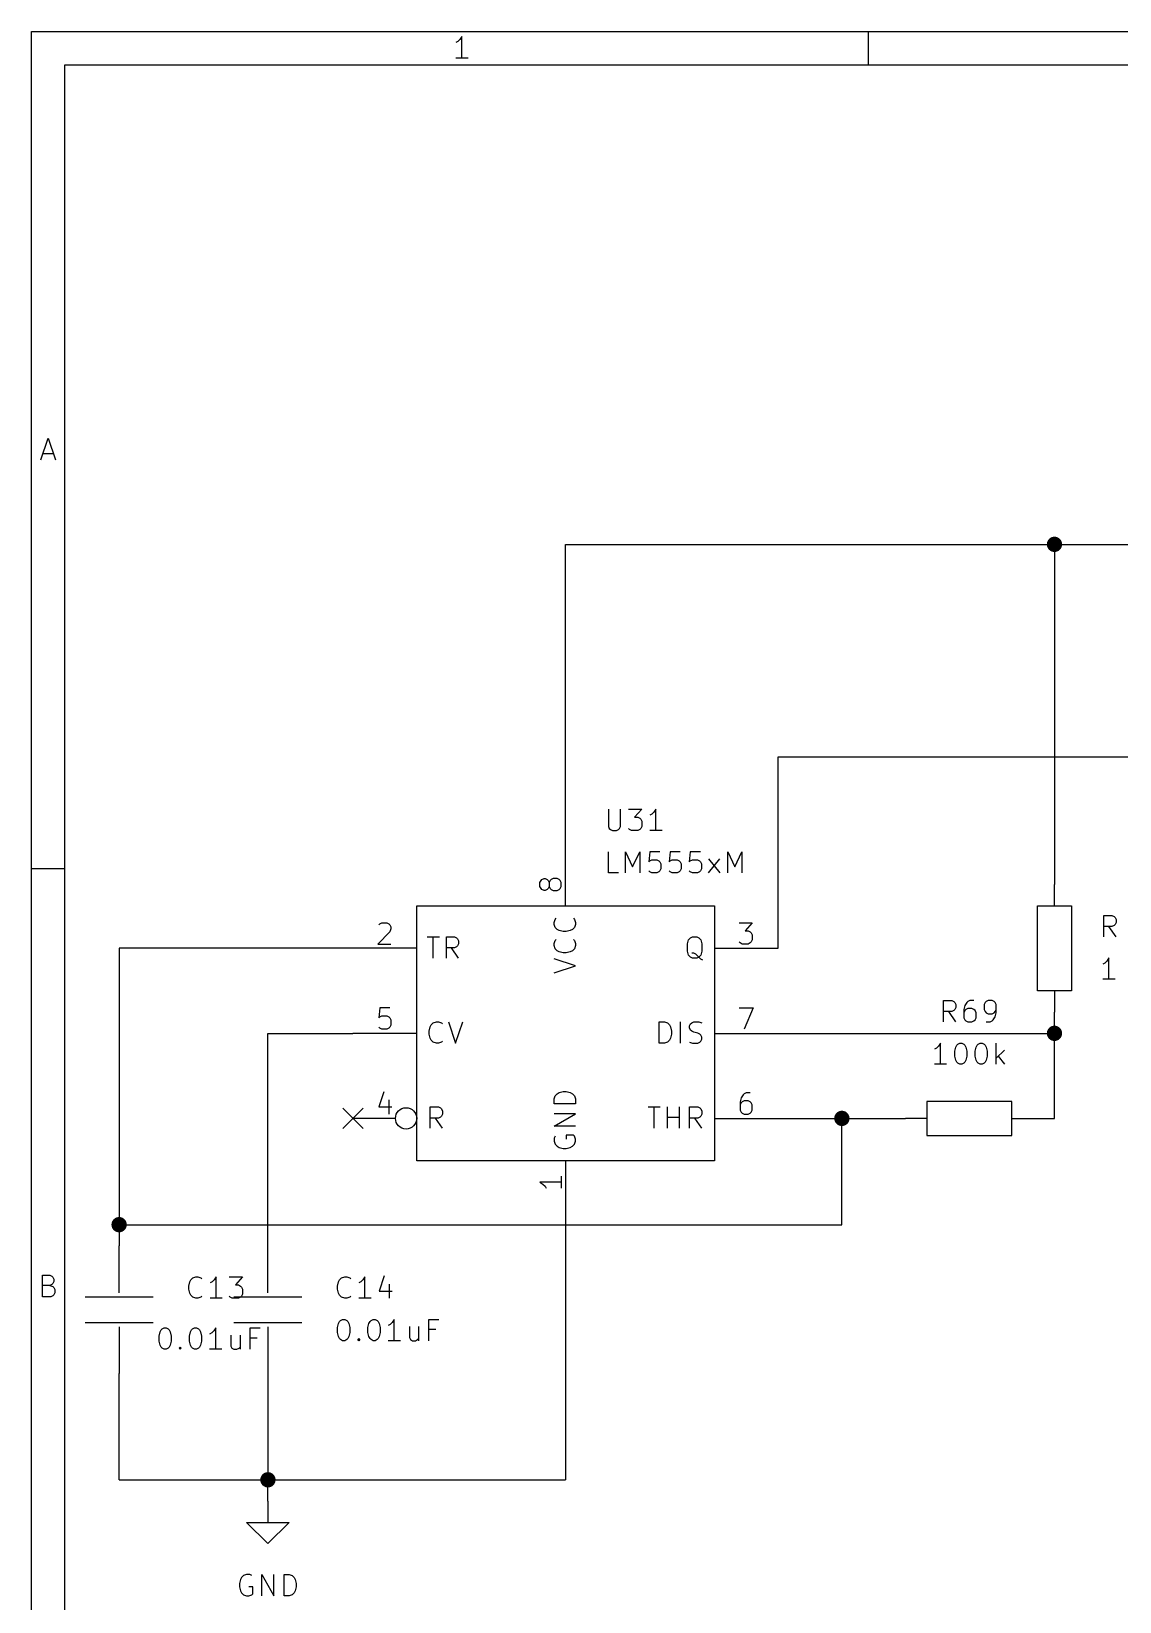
# Model space of a CAD drawing. Extents: x 0.4 to 11.3, y -7.9 to -0.4.
# Drawn here: x 0.394 to 2.953, y -4.086 to -0.394 of the extents above; entities that cross this region are included whole.
import ezdxf

# ---------------------------------------------------------------- set-up
doc = ezdxf.new("R2010")
doc.units = 0
doc.header["$MEASUREMENT"] = 0
for name, color, linetype in [('BLUE2', 5, 'CONTINUOUS'), ('CYAN2', 4, 'CONTINUOUS'), ('GREEN3', 91, 'CONTINUOUS'), ('LYELLOW', 51, 'CONTINUOUS'), ('RED2', 1, 'CONTINUOUS'), ('RED3', 11, 'CONTINUOUS')]:
    doc.layers.add(name, color=color, linetype=linetype)

msp = doc.modelspace()

# ---------------------------------------------------------------- linework, layer by layer
at = {"layer": 'BLUE2', "linetype": 'CONTINUOUS'}
for p, q in [((1.126, -2.926), (1.174, -2.974)), ((1.174, -2.926), (1.126, -2.974))]:
    msp.add_line(p, q, dxfattribs=at)
at = {"layer": 'CYAN2', "linetype": 'CONTINUOUS'}
for p, q in [((1.7507, -2.2228), (1.7507, -2.2633)), ((1.7792, -2.2633), (1.7792, -2.2228)), ((1.7983, -2.2228), (1.8292, -2.2228)), ((1.8292, -2.2228), (1.8126, -2.2419)), ((1.8126, -2.2419), (1.8197, -2.2419)), ((1.8197, -2.2419), (1.8245, -2.2442)), ((1.8245, -2.2442), (1.8269, -2.2466)), ((1.8269, -2.2466), (1.8292, -2.2514)), ((1.8292, -2.2514), (1.8292, -2.2633)), ((1.853, -2.2347), (1.8483, -2.2371)), ((1.8578, -2.2299), (1.853, -2.2347)), ((1.8626, -2.2228), (1.8578, -2.2299)), ((1.8626, -2.2728), (1.8626, -2.2228)), ((1.7507, -2.2633), (1.753, -2.268)), ((1.753, -2.268), (1.7554, -2.2704)), ((1.7554, -2.2704), (1.7602, -2.2728)), ((1.7602, -2.2728), (1.7697, -2.2728)), ((1.7697, -2.2728), (1.7745, -2.2704)), ((1.7745, -2.2704), (1.7769, -2.268)), ((1.7769, -2.268), (1.7792, -2.2633)), ((1.8007, -2.2704), (1.7983, -2.268)), ((1.8054, -2.2728), (1.8007, -2.2704)), ((1.8197, -2.2728), (1.8054, -2.2728)), ((1.8245, -2.2704), (1.8197, -2.2728)), ((1.8269, -2.268), (1.8245, -2.2704)), ((1.8292, -2.2633), (1.8269, -2.268)), ((1.8769, -2.2728), (1.8483, -2.2728)), ((1.7507, -2.3728), (1.7507, -2.3228)), ((1.7911, -2.3728), (1.7911, -2.3228)), ((1.7911, -2.3228), (1.8078, -2.3585)), ((1.8078, -2.3585), (1.8245, -2.3228)), ((1.8245, -2.3228), (1.8245, -2.3728)), ((1.8483, -2.3228), (1.8459, -2.3466)), ((1.8721, -2.3228), (1.8483, -2.3228)), ((1.8959, -2.3228), (1.8935, -2.3466)), ((1.9197, -2.3228), (1.8959, -2.3228)), ((1.9435, -2.3228), (1.9411, -2.3466)), ((1.9673, -2.3228), (1.9435, -2.3228)), ((2.0316, -2.3728), (2.0316, -2.3228)), ((2.0316, -2.3228), (2.0483, -2.3585)), ((2.0483, -2.3585), (2.0649, -2.3228)), ((2.0649, -2.3228), (2.0649, -2.3728)), ((1.8459, -2.3466), (1.8483, -2.3442)), ((1.8483, -2.3442), (1.853, -2.3419)), ((1.853, -2.3419), (1.8649, -2.3419)), ((1.8649, -2.3419), (1.8697, -2.3442)), ((1.8697, -2.3442), (1.8721, -2.3466)), ((1.8721, -2.3466), (1.8745, -2.3514)), ((1.8745, -2.3633), (1.8721, -2.368)), ((1.8745, -2.3514), (1.8745, -2.3633)), ((1.8935, -2.3466), (1.8959, -2.3442)), ((1.8959, -2.3442), (1.9007, -2.3419)), ((1.9007, -2.3419), (1.9126, -2.3419)), ((1.9126, -2.3419), (1.9173, -2.3442)), ((1.9173, -2.3442), (1.9197, -2.3466)), ((1.9197, -2.3466), (1.9221, -2.3514)), ((1.9221, -2.3633), (1.9197, -2.368)), ((1.9221, -2.3514), (1.9221, -2.3633)), ((1.9411, -2.3466), (1.9435, -2.3442)), ((1.9435, -2.3442), (1.9483, -2.3419)), ((1.9483, -2.3419), (1.9602, -2.3419)), ((1.9602, -2.3419), (1.9649, -2.3442)), ((1.9649, -2.3442), (1.9673, -2.3466)), ((1.9673, -2.3466), (1.9697, -2.3514)), ((1.9697, -2.3633), (1.9673, -2.368)), ((1.9697, -2.3514), (1.9697, -2.3633)), ((1.9864, -2.3728), (2.0126, -2.3395)), ((1.9864, -2.3395), (2.0126, -2.3728)), ((1.7745, -2.3728), (1.7507, -2.3728)), ((1.8483, -2.3704), (1.8459, -2.368)), ((1.853, -2.3728), (1.8483, -2.3704)), ((1.8649, -2.3728), (1.853, -2.3728)), ((1.8697, -2.3704), (1.8649, -2.3728)), ((1.8721, -2.368), (1.8697, -2.3704)), ((1.8959, -2.3704), (1.8935, -2.368)), ((1.9007, -2.3728), (1.8959, -2.3704)), ((1.9126, -2.3728), (1.9007, -2.3728)), ((1.9173, -2.3704), (1.9126, -2.3728)), ((1.9197, -2.368), (1.9173, -2.3704)), ((1.9435, -2.3704), (1.9411, -2.368)), ((1.9483, -2.3728), (1.9435, -2.3704)), ((1.9602, -2.3728), (1.9483, -2.3728)), ((1.9649, -2.3704), (1.9602, -2.3728)), ((1.9673, -2.368), (1.9649, -2.3704)), ((2.9163, -2.5228), (2.9163, -2.4728)), ((2.9163, -2.4728), (2.9353, -2.4728)), ((2.9163, -2.5228), (2.9163, -2.4728)), ((2.9163, -2.4728), (2.9353, -2.4728)), ((2.9353, -2.4728), (2.9401, -2.4752)), ((2.9353, -2.4728), (2.9401, -2.4752)), ((1.6231, -2.489), (1.6255, -2.4819)), ((1.6231, -2.4938), (1.6231, -2.489)), ((1.6255, -2.5009), (1.6231, -2.4938)), ((1.6255, -2.4819), (1.6279, -2.4795)), ((1.6303, -2.5057), (1.6255, -2.5009)), ((1.635, -2.5081), (1.6303, -2.5057)), ((1.6446, -2.5105), (1.635, -2.5081)), ((1.6517, -2.5105), (1.6446, -2.5105)), ((1.6612, -2.5081), (1.6517, -2.5105)), ((1.666, -2.5057), (1.6612, -2.5081)), ((1.6708, -2.5009), (1.666, -2.5057)), ((1.6684, -2.4795), (1.6708, -2.4819)), ((1.6708, -2.4819), (1.6731, -2.489)), ((1.6731, -2.4938), (1.6708, -2.5009)), ((1.6731, -2.489), (1.6731, -2.4938)), ((2.9353, -2.499), (2.9163, -2.499)), ((2.9353, -2.499), (2.9163, -2.499)), ((2.9449, -2.5228), (2.9282, -2.499)), ((2.9449, -2.5228), (2.9282, -2.499)), ((2.9401, -2.4966), (2.9353, -2.499)), ((2.9401, -2.4966), (2.9353, -2.499)), ((2.9401, -2.4752), (2.9425, -2.4776)), ((2.9401, -2.4752), (2.9425, -2.4776)), ((2.9425, -2.4942), (2.9401, -2.4966)), ((2.9425, -2.4942), (2.9401, -2.4966)), ((2.9425, -2.4776), (2.9449, -2.4823)), ((2.9425, -2.4776), (2.9449, -2.4823)), ((2.9449, -2.4895), (2.9425, -2.4942)), ((2.9449, -2.4895), (2.9425, -2.4942)), ((2.9449, -2.4823), (2.9449, -2.4895)), ((2.9449, -2.4823), (2.9449, -2.4895)), ((1.3248, -2.5231), (1.3533, -2.5231)), ((1.339, -2.5731), (1.339, -2.5231)), ((1.37, -2.5731), (1.37, -2.5231)), ((1.37, -2.5231), (1.389, -2.5231)), ((1.389, -2.5231), (1.3938, -2.5255)), ((1.3938, -2.5469), (1.389, -2.5493)), ((1.3938, -2.5255), (1.3962, -2.5279)), ((1.3962, -2.5446), (1.3938, -2.5469)), ((1.3962, -2.5279), (1.3986, -2.5327)), ((1.3986, -2.5398), (1.3962, -2.5446)), ((1.3986, -2.5327), (1.3986, -2.5398)), ((1.6231, -2.539), (1.6255, -2.5319)), ((1.6231, -2.5438), (1.6231, -2.539)), ((1.6255, -2.5509), (1.6231, -2.5438)), ((1.6255, -2.5319), (1.6279, -2.5295)), ((1.6684, -2.5295), (1.6708, -2.5319)), ((1.6708, -2.5319), (1.6731, -2.539)), ((1.6731, -2.5438), (1.6708, -2.5509)), ((1.6731, -2.539), (1.6731, -2.5438)), ((1.9371, -2.5398), (1.9395, -2.5303)), ((1.9371, -2.5565), (1.9371, -2.5398)), ((1.9395, -2.5303), (1.9443, -2.5255)), ((1.9443, -2.5255), (1.949, -2.5231)), ((1.949, -2.5231), (1.9586, -2.5231)), ((1.9586, -2.5231), (1.9633, -2.5255)), ((1.9633, -2.5255), (1.9681, -2.5303)), ((1.9681, -2.5303), (1.9705, -2.5398)), ((1.9705, -2.5398), (1.9705, -2.5565)), ((1.389, -2.5493), (1.37, -2.5493)), ((1.3986, -2.5731), (1.3819, -2.5493)), ((1.6731, -2.5914), (1.6231, -2.5748)), ((1.6303, -2.5557), (1.6255, -2.5509)), ((1.635, -2.5581), (1.6303, -2.5557)), ((1.6446, -2.5605), (1.635, -2.5581)), ((1.6517, -2.5605), (1.6446, -2.5605)), ((1.6612, -2.5581), (1.6517, -2.5605)), ((1.666, -2.5557), (1.6612, -2.5581)), ((1.6708, -2.5509), (1.666, -2.5557)), ((1.9395, -2.566), (1.9371, -2.5565)), ((1.9443, -2.5708), (1.9395, -2.566)), ((1.949, -2.5731), (1.9443, -2.5708)), ((1.9514, -2.5612), (1.9467, -2.5612)), ((1.9586, -2.5731), (1.949, -2.5731)), ((1.9562, -2.5636), (1.9514, -2.5612)), ((1.9633, -2.5708), (1.9562, -2.5636)), ((1.9633, -2.5708), (1.9586, -2.5731)), ((1.9681, -2.566), (1.9633, -2.5708)), ((1.9681, -2.5755), (1.9633, -2.5708)), ((1.9705, -2.5565), (1.9681, -2.566)), ((1.9729, -2.5779), (1.9681, -2.5755)), ((2.9187, -2.5847), (2.9139, -2.5871)), ((2.9187, -2.5847), (2.9139, -2.5871)), ((2.9234, -2.5799), (2.9187, -2.5847)), ((2.9234, -2.5799), (2.9187, -2.5847)), ((2.9282, -2.5728), (2.9234, -2.5799)), ((2.9282, -2.5728), (2.9234, -2.5799)), ((2.9282, -2.6228), (2.9282, -2.5728)), ((2.9282, -2.6228), (2.9282, -2.5728)), ((1.6231, -2.6081), (1.6731, -2.5914)), ((2.9425, -2.6228), (2.9139, -2.6228)), ((2.9425, -2.6228), (2.9139, -2.6228)), ((2.5393, -2.7228), (2.5393, -2.6728)), ((2.5393, -2.6728), (2.5583, -2.6728)), ((2.5393, -2.7228), (2.5393, -2.6728)), ((2.5393, -2.6728), (2.5583, -2.6728)), ((2.5583, -2.6728), (2.5631, -2.6752)), ((2.5583, -2.6728), (2.5631, -2.6752)), ((2.5631, -2.6752), (2.5655, -2.6776)), ((2.5631, -2.6752), (2.5655, -2.6776)), ((2.5655, -2.6942), (2.5631, -2.6966)), ((2.5655, -2.6942), (2.5631, -2.6966)), ((2.5655, -2.6776), (2.5679, -2.6823)), ((2.5655, -2.6776), (2.5679, -2.6823)), ((2.5679, -2.6895), (2.5655, -2.6942)), ((2.5679, -2.6895), (2.5655, -2.6942)), ((2.5679, -2.6823), (2.5679, -2.6895)), ((2.5679, -2.6823), (2.5679, -2.6895)), ((2.5893, -2.6847), (2.5869, -2.6942)), ((2.5893, -2.6847), (2.5869, -2.6942)), ((2.5869, -2.6942), (2.5869, -2.7133)), ((2.5869, -2.6942), (2.5869, -2.7133)), ((2.594, -2.6776), (2.5893, -2.6847)), ((2.594, -2.6776), (2.5893, -2.6847)), ((2.5917, -2.6942), (2.5893, -2.6966)), ((2.5917, -2.6942), (2.5893, -2.6966)), ((2.5964, -2.6919), (2.5917, -2.6942)), ((2.5964, -2.6919), (2.5917, -2.6942)), ((2.5964, -2.6752), (2.594, -2.6776)), ((2.5964, -2.6752), (2.594, -2.6776)), ((2.6012, -2.6728), (2.5964, -2.6752)), ((2.6012, -2.6728), (2.5964, -2.6752)), ((2.606, -2.6919), (2.5964, -2.6919)), ((2.606, -2.6919), (2.5964, -2.6919)), ((2.6107, -2.6728), (2.6012, -2.6728)), ((2.6107, -2.6728), (2.6012, -2.6728)), ((2.6107, -2.6942), (2.606, -2.6919)), ((2.6107, -2.6942), (2.606, -2.6919)), ((2.6131, -2.6966), (2.6107, -2.6942)), ((2.6131, -2.6966), (2.6107, -2.6942)), ((2.6369, -2.6776), (2.6345, -2.6823)), ((2.6369, -2.6776), (2.6345, -2.6823)), ((2.6345, -2.6823), (2.6345, -2.6942)), ((2.6345, -2.6823), (2.6345, -2.6942)), ((2.6345, -2.6942), (2.6369, -2.699)), ((2.6345, -2.6942), (2.6369, -2.699)), ((2.6393, -2.6752), (2.6369, -2.6776)), ((2.6393, -2.6752), (2.6369, -2.6776)), ((2.644, -2.6728), (2.6393, -2.6752)), ((2.644, -2.6728), (2.6393, -2.6752)), ((2.6536, -2.6728), (2.644, -2.6728)), ((2.6536, -2.6728), (2.644, -2.6728)), ((2.6583, -2.6752), (2.6536, -2.6728)), ((2.6583, -2.6752), (2.6536, -2.6728)), ((2.6607, -2.6776), (2.6583, -2.6752)), ((2.6607, -2.6776), (2.6583, -2.6752)), ((2.6631, -2.6823), (2.6607, -2.6776)), ((2.6631, -2.6823), (2.6607, -2.6776)), ((2.6607, -2.699), (2.6631, -2.6942)), ((2.6607, -2.699), (2.6631, -2.6942)), ((2.6631, -2.7014), (2.6631, -2.6823)), ((2.6631, -2.7014), (2.6631, -2.6823)), ((1.3319, -2.735), (1.3343, -2.7303)), ((1.3343, -2.7303), (1.339, -2.7255)), ((1.339, -2.7255), (1.3462, -2.7231)), ((1.3462, -2.7231), (1.3509, -2.7231)), ((1.3509, -2.7231), (1.3581, -2.7255)), ((1.3581, -2.7255), (1.3605, -2.7279)), ((1.3748, -2.7231), (1.3914, -2.7731)), ((1.3914, -2.7731), (1.4081, -2.7231)), ((1.8705, -2.7731), (1.8705, -2.7231)), ((1.8705, -2.7231), (1.8824, -2.7231)), ((1.8824, -2.7231), (1.8895, -2.7255)), ((1.8895, -2.7255), (1.8943, -2.7303)), ((1.8943, -2.7303), (1.8967, -2.735)), ((1.9205, -2.7731), (1.9205, -2.7231)), ((1.9419, -2.7327), (1.9443, -2.7279)), ((1.9443, -2.7279), (1.9467, -2.7255)), ((1.9467, -2.7255), (1.9514, -2.7231)), ((1.9514, -2.7231), (1.9633, -2.7231)), ((1.9633, -2.7231), (1.9705, -2.7255)), ((2.5583, -2.699), (2.5393, -2.699)), ((2.5583, -2.699), (2.5393, -2.699)), ((2.5679, -2.7228), (2.5512, -2.699)), ((2.5679, -2.7228), (2.5512, -2.699)), ((2.5631, -2.6966), (2.5583, -2.699)), ((2.5631, -2.6966), (2.5583, -2.699)), ((2.5893, -2.6966), (2.5869, -2.7014)), ((2.5893, -2.6966), (2.5869, -2.7014)), ((2.5869, -2.7133), (2.5893, -2.718)), ((2.5869, -2.7133), (2.5893, -2.718)), ((2.5893, -2.718), (2.5917, -2.7204)), ((2.5893, -2.718), (2.5917, -2.7204)), ((2.5917, -2.7204), (2.5964, -2.7228)), ((2.5917, -2.7204), (2.5964, -2.7228)), ((2.5964, -2.7228), (2.606, -2.7228)), ((2.5964, -2.7228), (2.606, -2.7228)), ((2.606, -2.7228), (2.6107, -2.7204)), ((2.606, -2.7228), (2.6107, -2.7204)), ((2.6107, -2.7204), (2.6131, -2.718)), ((2.6107, -2.7204), (2.6131, -2.718)), ((2.6155, -2.7014), (2.6131, -2.6966)), ((2.6155, -2.7014), (2.6131, -2.6966)), ((2.6131, -2.718), (2.6155, -2.7133)), ((2.6131, -2.718), (2.6155, -2.7133)), ((2.6155, -2.7133), (2.6155, -2.7014)), ((2.6155, -2.7133), (2.6155, -2.7014)), ((2.6369, -2.699), (2.6393, -2.7014)), ((2.6369, -2.699), (2.6393, -2.7014)), ((2.6393, -2.7014), (2.644, -2.7038)), ((2.6393, -2.7014), (2.644, -2.7038)), ((2.6393, -2.7228), (2.6488, -2.7228)), ((2.6393, -2.7228), (2.6488, -2.7228)), ((2.644, -2.7038), (2.6536, -2.7038)), ((2.644, -2.7038), (2.6536, -2.7038)), ((2.6488, -2.7228), (2.6536, -2.7204)), ((2.6488, -2.7228), (2.6536, -2.7204)), ((2.6536, -2.7038), (2.6583, -2.7014)), ((2.6536, -2.7038), (2.6583, -2.7014)), ((2.6536, -2.7204), (2.6559, -2.718)), ((2.6536, -2.7204), (2.6559, -2.718)), ((2.6559, -2.718), (2.6607, -2.7109)), ((2.6559, -2.718), (2.6607, -2.7109)), ((2.6583, -2.7014), (2.6607, -2.699)), ((2.6583, -2.7014), (2.6607, -2.699)), ((2.6607, -2.7109), (2.6631, -2.7014)), ((2.6607, -2.7109), (2.6631, -2.7014)), ((1.3295, -2.7446), (1.3319, -2.735)), ((1.3295, -2.7517), (1.3295, -2.7446)), ((1.3319, -2.7612), (1.3295, -2.7517)), ((1.3343, -2.766), (1.3319, -2.7612)), ((1.339, -2.7708), (1.3343, -2.766)), ((1.3605, -2.7684), (1.3581, -2.7708)), ((1.8943, -2.766), (1.8895, -2.7708)), ((1.8967, -2.7612), (1.8943, -2.766)), ((1.8967, -2.735), (1.899, -2.7446)), ((1.899, -2.7517), (1.8967, -2.7612)), ((1.899, -2.7446), (1.899, -2.7517)), ((1.9419, -2.7374), (1.9419, -2.7327)), ((1.9443, -2.7422), (1.9419, -2.7374)), ((1.9467, -2.7446), (1.9443, -2.7422)), ((1.9514, -2.7469), (1.9467, -2.7446)), ((1.961, -2.7493), (1.9514, -2.7469)), ((1.9657, -2.7517), (1.961, -2.7493)), ((1.9681, -2.7541), (1.9657, -2.7517)), ((1.9657, -2.7708), (1.9681, -2.7684)), ((1.9705, -2.7588), (1.9681, -2.7541)), ((1.9681, -2.7684), (1.9705, -2.7636)), ((1.9705, -2.7636), (1.9705, -2.7588)), ((1.3462, -2.7731), (1.339, -2.7708)), ((1.3509, -2.7731), (1.3462, -2.7731)), ((1.3581, -2.7708), (1.3509, -2.7731)), ((1.8824, -2.7731), (1.8705, -2.7731)), ((1.8895, -2.7708), (1.8824, -2.7731)), ((1.9419, -2.7708), (1.949, -2.7731)), ((1.949, -2.7731), (1.961, -2.7731)), ((1.961, -2.7731), (1.9657, -2.7708)), ((2.5226, -2.7847), (2.5179, -2.7871)), ((2.5226, -2.7847), (2.5179, -2.7871)), ((2.5274, -2.7799), (2.5226, -2.7847)), ((2.5274, -2.7799), (2.5226, -2.7847)), ((2.5321, -2.7728), (2.5274, -2.7799)), ((2.5321, -2.7728), (2.5274, -2.7799)), ((2.5321, -2.8228), (2.5321, -2.7728)), ((2.5321, -2.8228), (2.5321, -2.7728)), ((2.5655, -2.7919), (2.5679, -2.7823)), ((2.5655, -2.7919), (2.5679, -2.7823)), ((2.5655, -2.8038), (2.5655, -2.7919)), ((2.5655, -2.8038), (2.5655, -2.7919)), ((2.5679, -2.8133), (2.5655, -2.8038)), ((2.5679, -2.8133), (2.5655, -2.8038)), ((2.5679, -2.7823), (2.5702, -2.7776)), ((2.5679, -2.7823), (2.5702, -2.7776)), ((2.5702, -2.7776), (2.5726, -2.7752)), ((2.5702, -2.7776), (2.5726, -2.7752)), ((2.5726, -2.7752), (2.5774, -2.7728)), ((2.5726, -2.7752), (2.5774, -2.7728)), ((2.5774, -2.7728), (2.5821, -2.7728)), ((2.5774, -2.7728), (2.5821, -2.7728)), ((2.5821, -2.7728), (2.5869, -2.7752)), ((2.5821, -2.7728), (2.5869, -2.7752)), ((2.5869, -2.7752), (2.5893, -2.7776)), ((2.5869, -2.7752), (2.5893, -2.7776)), ((2.5893, -2.7776), (2.5917, -2.7823)), ((2.5893, -2.7776), (2.5917, -2.7823)), ((2.5917, -2.7823), (2.594, -2.7919)), ((2.5917, -2.7823), (2.594, -2.7919)), ((2.594, -2.8038), (2.5917, -2.8133)), ((2.594, -2.8038), (2.5917, -2.8133)), ((2.594, -2.7919), (2.594, -2.8038)), ((2.594, -2.7919), (2.594, -2.8038)), ((2.6131, -2.7919), (2.6155, -2.7823)), ((2.6131, -2.7919), (2.6155, -2.7823)), ((2.6131, -2.8038), (2.6131, -2.7919)), ((2.6131, -2.8038), (2.6131, -2.7919)), ((2.6155, -2.8133), (2.6131, -2.8038)), ((2.6155, -2.8133), (2.6131, -2.8038)), ((2.6155, -2.7823), (2.6179, -2.7776)), ((2.6155, -2.7823), (2.6179, -2.7776)), ((2.6179, -2.7776), (2.6202, -2.7752)), ((2.6179, -2.7776), (2.6202, -2.7752)), ((2.6202, -2.7752), (2.625, -2.7728)), ((2.6202, -2.7752), (2.625, -2.7728)), ((2.625, -2.7728), (2.6298, -2.7728)), ((2.625, -2.7728), (2.6298, -2.7728)), ((2.6298, -2.7728), (2.6345, -2.7752)), ((2.6298, -2.7728), (2.6345, -2.7752)), ((2.6345, -2.7752), (2.6369, -2.7776)), ((2.6345, -2.7752), (2.6369, -2.7776)), ((2.6369, -2.7776), (2.6393, -2.7823)), ((2.6369, -2.7776), (2.6393, -2.7823)), ((2.6393, -2.7823), (2.6417, -2.7919)), ((2.6393, -2.7823), (2.6417, -2.7919)), ((2.6417, -2.8038), (2.6393, -2.8133)), ((2.6417, -2.8038), (2.6393, -2.8133)), ((2.6417, -2.7919), (2.6417, -2.8038)), ((2.6417, -2.7919), (2.6417, -2.8038)), ((2.6631, -2.8228), (2.6631, -2.7728)), ((2.6631, -2.8228), (2.6631, -2.7728)), ((2.6821, -2.7895), (2.6631, -2.8085)), ((2.6821, -2.7895), (2.6631, -2.8085)), ((2.6679, -2.8038), (2.6821, -2.8228)), ((2.6679, -2.8038), (2.6821, -2.8228)), ((2.5464, -2.8228), (2.5179, -2.8228)), ((2.5464, -2.8228), (2.5179, -2.8228)), ((2.5702, -2.818), (2.5679, -2.8133)), ((2.5702, -2.818), (2.5679, -2.8133)), ((2.5726, -2.8204), (2.5702, -2.818)), ((2.5726, -2.8204), (2.5702, -2.818)), ((2.5774, -2.8228), (2.5726, -2.8204)), ((2.5774, -2.8228), (2.5726, -2.8204)), ((2.5821, -2.8228), (2.5774, -2.8228)), ((2.5821, -2.8228), (2.5774, -2.8228)), ((2.5869, -2.8204), (2.5821, -2.8228)), ((2.5869, -2.8204), (2.5821, -2.8228)), ((2.5893, -2.818), (2.5869, -2.8204)), ((2.5893, -2.818), (2.5869, -2.8204)), ((2.5917, -2.8133), (2.5893, -2.818)), ((2.5917, -2.8133), (2.5893, -2.818)), ((2.6179, -2.818), (2.6155, -2.8133)), ((2.6179, -2.818), (2.6155, -2.8133)), ((2.6202, -2.8204), (2.6179, -2.818)), ((2.6202, -2.8204), (2.6179, -2.818)), ((2.625, -2.8228), (2.6202, -2.8204)), ((2.625, -2.8228), (2.6202, -2.8204)), ((2.6298, -2.8228), (2.625, -2.8228)), ((2.6298, -2.8228), (2.625, -2.8228)), ((2.6345, -2.8204), (2.6298, -2.8228)), ((2.6345, -2.8204), (2.6298, -2.8228)), ((2.6369, -2.818), (2.6345, -2.8204)), ((2.6369, -2.818), (2.6345, -2.8204)), ((2.6393, -2.8133), (2.6369, -2.818)), ((2.6393, -2.8133), (2.6369, -2.818)), ((1.6231, -2.9038), (1.6255, -2.8967)), ((1.6231, -2.9157), (1.6231, -2.9038)), ((1.6731, -2.9157), (1.6231, -2.9157)), ((1.6255, -2.8967), (1.6303, -2.8919)), ((1.6303, -2.8919), (1.635, -2.8895)), ((1.635, -2.8895), (1.6446, -2.8871)), ((1.6446, -2.8871), (1.6517, -2.8871)), ((1.6517, -2.8871), (1.6612, -2.8895)), ((1.6612, -2.8895), (1.666, -2.8919)), ((1.666, -2.8919), (1.6708, -2.8967)), ((1.6708, -2.8967), (1.6731, -2.9038)), ((1.6731, -2.9038), (1.6731, -2.9157)), ((1.3319, -2.9731), (1.3319, -2.9231)), ((1.3319, -2.9231), (1.3509, -2.9231)), ((1.3509, -2.9493), (1.3319, -2.9493)), ((1.3605, -2.9731), (1.3438, -2.9493)), ((1.3509, -2.9231), (1.3557, -2.9255)), ((1.3557, -2.9469), (1.3509, -2.9493)), ((1.3557, -2.9255), (1.3581, -2.9279)), ((1.3581, -2.9446), (1.3557, -2.9469)), ((1.3581, -2.9279), (1.3605, -2.9327)), ((1.3605, -2.9398), (1.3581, -2.9446)), ((1.3605, -2.9327), (1.3605, -2.9398)), ((1.6231, -2.9681), (1.6731, -2.9395)), ((1.6731, -2.9395), (1.6231, -2.9395)), ((1.8443, -2.9231), (1.8729, -2.9231)), ((1.8586, -2.9731), (1.8586, -2.9231)), ((1.8895, -2.9731), (1.8895, -2.9231)), ((1.8895, -2.9469), (1.9181, -2.9469)), ((1.9181, -2.9731), (1.9181, -2.9231)), ((1.9419, -2.9731), (1.9419, -2.9231)), ((1.9419, -2.9231), (1.9609, -2.9231)), ((1.9609, -2.9493), (1.9419, -2.9493)), ((1.9705, -2.9731), (1.9538, -2.9493)), ((1.9609, -2.9231), (1.9657, -2.9255)), ((1.9657, -2.9469), (1.9609, -2.9493)), ((1.9657, -2.9255), (1.9681, -2.9279)), ((1.9681, -2.9446), (1.9657, -2.9469)), ((1.9681, -2.9279), (1.9705, -2.9327)), ((1.9705, -2.9398), (1.9681, -2.9446)), ((1.9705, -2.9327), (1.9705, -2.9398)), ((1.6731, -2.9681), (1.6231, -2.9681)), ((1.6684, -2.9895), (1.6517, -2.9895)), ((1.6517, -2.9895), (1.6517, -2.999)), ((1.6708, -2.9919), (1.6684, -2.9895)), ((1.6255, -2.9919), (1.6231, -2.9967)), ((1.6231, -2.9967), (1.6231, -3.0038)), ((1.6231, -3.0038), (1.6255, -3.0109)), ((1.6255, -3.0109), (1.6303, -3.0157)), ((1.6303, -3.0157), (1.635, -3.0181)), ((1.635, -3.0181), (1.6446, -3.0205)), ((1.6446, -3.0205), (1.6517, -3.0205)), ((1.6517, -3.0205), (1.6612, -3.0181)), ((1.6612, -3.0181), (1.666, -3.0157)), ((1.666, -3.0157), (1.6708, -3.0109)), ((1.6731, -2.999), (1.6708, -2.9919)), ((1.6708, -3.0109), (1.6731, -3.0038)), ((1.6731, -3.0038), (1.6731, -2.999)), ((0.7734, -3.3252), (0.7806, -3.3228)), ((0.7734, -3.3252), (0.7806, -3.3228)), ((0.7806, -3.3228), (0.7853, -3.3228)), ((0.7806, -3.3228), (0.7853, -3.3228)), ((0.7853, -3.3228), (0.7925, -3.3252)), ((0.7853, -3.3228), (0.7925, -3.3252)), ((0.8282, -3.3228), (0.8234, -3.3299)), ((0.8282, -3.3228), (0.8234, -3.3299)), ((0.8282, -3.3728), (0.8282, -3.3228)), ((0.8282, -3.3728), (0.8282, -3.3228)), ((0.8591, -3.3228), (0.8901, -3.3228)), ((0.8591, -3.3228), (0.8901, -3.3228)), ((0.8901, -3.3228), (0.8734, -3.3418)), ((0.8901, -3.3228), (0.8734, -3.3418)), ((1.1234, -3.3252), (1.1306, -3.3228)), ((1.1234, -3.3252), (1.1306, -3.3228)), ((1.1306, -3.3228), (1.1353, -3.3228)), ((1.1306, -3.3228), (1.1353, -3.3228)), ((1.1353, -3.3228), (1.1425, -3.3252)), ((1.1353, -3.3228), (1.1425, -3.3252)), ((1.1782, -3.3228), (1.1734, -3.3299)), ((1.1782, -3.3228), (1.1734, -3.3299)), ((1.1782, -3.3728), (1.1782, -3.3228)), ((1.1782, -3.3728), (1.1782, -3.3228)), ((1.2234, -3.3204), (1.2115, -3.3561)), ((1.2234, -3.3204), (1.2115, -3.3561)), ((0.7639, -3.3442), (0.7663, -3.3347)), ((0.7639, -3.3442), (0.7663, -3.3347)), ((0.7639, -3.3514), (0.7639, -3.3442)), ((0.7639, -3.3514), (0.7639, -3.3442)), ((0.7663, -3.3609), (0.7639, -3.3514)), ((0.7663, -3.3609), (0.7639, -3.3514)), ((0.7663, -3.3347), (0.7687, -3.3299)), ((0.7663, -3.3347), (0.7687, -3.3299)), ((0.7687, -3.3299), (0.7734, -3.3252)), ((0.7687, -3.3299), (0.7734, -3.3252)), ((0.7925, -3.3252), (0.7949, -3.3276)), ((0.7925, -3.3252), (0.7949, -3.3276)), ((0.8187, -3.3347), (0.8139, -3.3371)), ((0.8187, -3.3347), (0.8139, -3.3371)), ((0.8234, -3.3299), (0.8187, -3.3347)), ((0.8234, -3.3299), (0.8187, -3.3347)), ((0.8734, -3.3418), (0.8806, -3.3418)), ((0.8734, -3.3418), (0.8806, -3.3418)), ((0.8806, -3.3418), (0.8853, -3.3442)), ((0.8806, -3.3418), (0.8853, -3.3442)), ((0.8853, -3.3442), (0.8877, -3.3466)), ((0.8853, -3.3442), (0.8877, -3.3466)), ((0.8877, -3.3466), (0.8901, -3.3514)), ((0.8877, -3.3466), (0.8901, -3.3514)), ((0.8901, -3.3514), (0.8901, -3.3633)), ((0.8901, -3.3514), (0.8901, -3.3633)), ((1.1139, -3.3442), (1.1163, -3.3347)), ((1.1139, -3.3442), (1.1163, -3.3347)), ((1.1139, -3.3514), (1.1139, -3.3442)), ((1.1139, -3.3514), (1.1139, -3.3442)), ((1.1163, -3.3609), (1.1139, -3.3514)), ((1.1163, -3.3609), (1.1139, -3.3514)), ((1.1163, -3.3347), (1.1187, -3.3299)), ((1.1163, -3.3347), (1.1187, -3.3299)), ((1.1187, -3.3299), (1.1234, -3.3252)), ((1.1187, -3.3299), (1.1234, -3.3252)), ((1.1425, -3.3252), (1.1449, -3.3276)), ((1.1425, -3.3252), (1.1449, -3.3276)), ((1.1687, -3.3347), (1.1639, -3.3371)), ((1.1687, -3.3347), (1.1639, -3.3371)), ((1.1734, -3.3299), (1.1687, -3.3347)), ((1.1734, -3.3299), (1.1687, -3.3347)), ((1.2115, -3.3561), (1.2425, -3.3561)), ((1.2115, -3.3561), (1.2425, -3.3561)), ((1.2353, -3.3395), (1.2353, -3.3728)), ((1.2353, -3.3395), (1.2353, -3.3728)), ((0.7687, -3.3657), (0.7663, -3.3609)), ((0.7687, -3.3657), (0.7663, -3.3609)), ((0.7734, -3.3704), (0.7687, -3.3657)), ((0.7734, -3.3704), (0.7687, -3.3657)), ((0.7806, -3.3728), (0.7734, -3.3704)), ((0.7806, -3.3728), (0.7734, -3.3704)), ((0.7853, -3.3728), (0.7806, -3.3728)), ((0.7853, -3.3728), (0.7806, -3.3728)), ((0.7925, -3.3704), (0.7853, -3.3728)), ((0.7925, -3.3704), (0.7853, -3.3728)), ((0.7949, -3.368), (0.7925, -3.3704)), ((0.7949, -3.368), (0.7925, -3.3704)), ((0.8425, -3.3728), (0.8139, -3.3728)), ((0.8425, -3.3728), (0.8139, -3.3728)), ((0.8615, -3.3704), (0.8591, -3.368)), ((0.8615, -3.3704), (0.8591, -3.368)), ((0.8663, -3.3728), (0.8615, -3.3704)), ((0.8663, -3.3728), (0.8615, -3.3704)), ((0.8806, -3.3728), (0.8663, -3.3728)), ((0.8806, -3.3728), (0.8663, -3.3728)), ((0.8853, -3.3704), (0.8806, -3.3728)), ((0.8853, -3.3704), (0.8806, -3.3728)), ((0.8877, -3.368), (0.8853, -3.3704)), ((0.8877, -3.368), (0.8853, -3.3704)), ((0.8901, -3.3633), (0.8877, -3.368)), ((0.8901, -3.3633), (0.8877, -3.368)), ((1.1187, -3.3657), (1.1163, -3.3609)), ((1.1187, -3.3657), (1.1163, -3.3609)), ((1.1234, -3.3704), (1.1187, -3.3657)), ((1.1234, -3.3704), (1.1187, -3.3657)), ((1.1306, -3.3728), (1.1234, -3.3704)), ((1.1306, -3.3728), (1.1234, -3.3704)), ((1.1353, -3.3728), (1.1306, -3.3728)), ((1.1353, -3.3728), (1.1306, -3.3728)), ((1.1425, -3.3704), (1.1353, -3.3728)), ((1.1425, -3.3704), (1.1353, -3.3728)), ((1.1449, -3.368), (1.1425, -3.3704)), ((1.1449, -3.368), (1.1425, -3.3704)), ((1.1925, -3.3728), (1.1639, -3.3728)), ((1.1925, -3.3728), (1.1639, -3.3728)), ((1.1139, -3.4418), (1.1163, -3.4323)), ((1.1139, -3.4418), (1.1163, -3.4323)), ((1.1163, -3.4323), (1.1187, -3.4276)), ((1.1163, -3.4323), (1.1187, -3.4276)), ((1.1187, -3.4276), (1.121, -3.4252)), ((1.1187, -3.4276), (1.121, -3.4252)), ((1.121, -3.4252), (1.1258, -3.4228)), ((1.121, -3.4252), (1.1258, -3.4228)), ((1.1258, -3.4228), (1.1306, -3.4228)), ((1.1258, -3.4228), (1.1306, -3.4228)), ((1.1306, -3.4228), (1.1353, -3.4252)), ((1.1306, -3.4228), (1.1353, -3.4252)), ((1.1353, -3.4252), (1.1377, -3.4276)), ((1.1353, -3.4252), (1.1377, -3.4276)), ((1.1377, -3.4276), (1.1401, -3.4323)), ((1.1377, -3.4276), (1.1401, -3.4323)), ((1.1401, -3.4323), (1.1425, -3.4418)), ((1.1401, -3.4323), (1.1425, -3.4418)), ((1.1853, -3.4418), (1.1877, -3.4323)), ((1.1853, -3.4418), (1.1877, -3.4323)), ((1.1877, -3.4323), (1.1901, -3.4276)), ((1.1877, -3.4323), (1.1901, -3.4276)), ((1.1901, -3.4276), (1.1925, -3.4252)), ((1.1901, -3.4276), (1.1925, -3.4252)), ((1.1925, -3.4252), (1.1972, -3.4228)), ((1.1925, -3.4252), (1.1972, -3.4228)), ((1.1972, -3.4228), (1.202, -3.4228)), ((1.1972, -3.4228), (1.202, -3.4228)), ((1.202, -3.4228), (1.2068, -3.4252)), ((1.202, -3.4228), (1.2068, -3.4252)), ((1.2068, -3.4252), (1.2091, -3.4276)), ((1.2068, -3.4252), (1.2091, -3.4276)), ((1.2091, -3.4276), (1.2115, -3.4323)), ((1.2091, -3.4276), (1.2115, -3.4323)), ((1.2115, -3.4323), (1.2139, -3.4418)), ((1.2115, -3.4323), (1.2139, -3.4418)), ((1.2425, -3.4299), (1.2377, -3.4347)), ((1.2425, -3.4299), (1.2377, -3.4347)), ((1.2472, -3.4228), (1.2425, -3.4299)), ((1.2472, -3.4228), (1.2425, -3.4299)), ((1.2472, -3.4728), (1.2472, -3.4228)), ((1.2472, -3.4728), (1.2472, -3.4228)), ((1.3282, -3.4728), (1.3282, -3.4228)), ((1.3282, -3.4228), (1.352, -3.4228)), ((1.3282, -3.4728), (1.3282, -3.4228)), ((1.3282, -3.4228), (1.352, -3.4228)), ((0.6939, -3.4619), (0.6963, -3.4523)), ((0.6939, -3.4619), (0.6963, -3.4523)), ((0.6939, -3.4738), (0.6939, -3.4619)), ((0.6939, -3.4738), (0.6939, -3.4619)), ((0.6963, -3.4523), (0.6987, -3.4476)), ((0.6963, -3.4523), (0.6987, -3.4476)), ((0.6987, -3.4476), (0.701, -3.4452)), ((0.6987, -3.4476), (0.701, -3.4452)), ((0.701, -3.4452), (0.7058, -3.4428)), ((0.701, -3.4452), (0.7058, -3.4428)), ((0.7058, -3.4428), (0.7106, -3.4428)), ((0.7058, -3.4428), (0.7106, -3.4428)), ((0.7106, -3.4428), (0.7153, -3.4452)), ((0.7106, -3.4428), (0.7153, -3.4452)), ((0.7153, -3.4452), (0.7177, -3.4476)), ((0.7153, -3.4452), (0.7177, -3.4476)), ((0.7177, -3.4476), (0.7201, -3.4523)), ((0.7177, -3.4476), (0.7201, -3.4523)), ((0.7201, -3.4523), (0.7225, -3.4619)), ((0.7201, -3.4523), (0.7225, -3.4619)), ((0.7225, -3.4619), (0.7225, -3.4738)), ((0.7225, -3.4619), (0.7225, -3.4738)), ((0.7653, -3.4619), (0.7677, -3.4523)), ((0.7653, -3.4619), (0.7677, -3.4523)), ((0.7653, -3.4738), (0.7653, -3.4619)), ((0.7653, -3.4738), (0.7653, -3.4619)), ((0.7677, -3.4523), (0.7701, -3.4476)), ((0.7677, -3.4523), (0.7701, -3.4476)), ((0.7701, -3.4476), (0.7725, -3.4452)), ((0.7701, -3.4476), (0.7725, -3.4452)), ((0.7725, -3.4452), (0.7772, -3.4428)), ((0.7725, -3.4452), (0.7772, -3.4428)), ((0.7772, -3.4428), (0.782, -3.4428)), ((0.7772, -3.4428), (0.782, -3.4428)), ((0.782, -3.4428), (0.7868, -3.4452)), ((0.782, -3.4428), (0.7868, -3.4452)), ((0.7868, -3.4452), (0.7891, -3.4476)), ((0.7868, -3.4452), (0.7891, -3.4476)), ((0.7891, -3.4476), (0.7915, -3.4523)), ((0.7891, -3.4476), (0.7915, -3.4523)), ((0.7915, -3.4523), (0.7939, -3.4619)), ((0.7915, -3.4523), (0.7939, -3.4619)), ((0.7939, -3.4619), (0.7939, -3.4738)), ((0.7939, -3.4619), (0.7939, -3.4738)), ((0.8177, -3.4547), (0.8129, -3.4571)), ((0.8177, -3.4547), (0.8129, -3.4571)), ((0.8225, -3.4499), (0.8177, -3.4547)), ((0.8225, -3.4499), (0.8177, -3.4547)), ((0.8272, -3.4428), (0.8225, -3.4499)), ((0.8272, -3.4428), (0.8225, -3.4499)), ((0.8272, -3.4928), (0.8272, -3.4428)), ((0.8272, -3.4928), (0.8272, -3.4428)), ((0.8629, -3.4595), (0.8629, -3.4857)), ((0.8629, -3.4595), (0.8629, -3.4857)), ((0.8844, -3.4595), (0.8844, -3.4928)), ((0.8844, -3.4595), (0.8844, -3.4928)), ((0.9082, -3.4928), (0.9082, -3.4428)), ((0.9082, -3.4428), (0.932, -3.4428)), ((0.9082, -3.4928), (0.9082, -3.4428)), ((0.9082, -3.4428), (0.932, -3.4428)), ((0.9249, -3.4666), (0.9082, -3.4666)), ((0.9249, -3.4666), (0.9082, -3.4666)), ((1.1139, -3.4538), (1.1139, -3.4418)), ((1.1139, -3.4538), (1.1139, -3.4418)), ((1.1163, -3.4633), (1.1139, -3.4538)), ((1.1163, -3.4633), (1.1139, -3.4538)), ((1.1187, -3.468), (1.1163, -3.4633)), ((1.1187, -3.468), (1.1163, -3.4633)), ((1.121, -3.4704), (1.1187, -3.468)), ((1.121, -3.4704), (1.1187, -3.468)), ((1.1258, -3.4728), (1.121, -3.4704)), ((1.1258, -3.4728), (1.121, -3.4704)), ((1.1353, -3.4704), (1.1306, -3.4728)), ((1.1353, -3.4704), (1.1306, -3.4728)), ((1.1377, -3.468), (1.1353, -3.4704)), ((1.1377, -3.468), (1.1353, -3.4704)), ((1.1401, -3.4633), (1.1377, -3.468)), ((1.1401, -3.4633), (1.1377, -3.468)), ((1.1425, -3.4538), (1.1401, -3.4633)), ((1.1425, -3.4538), (1.1401, -3.4633)), ((1.1425, -3.4418), (1.1425, -3.4538)), ((1.1425, -3.4418), (1.1425, -3.4538)), ((1.1615, -3.4704), (1.1639, -3.468)), ((1.1615, -3.4704), (1.1639, -3.468)), ((1.1639, -3.4728), (1.1615, -3.4704)), ((1.1639, -3.4728), (1.1615, -3.4704)), ((1.1639, -3.468), (1.1663, -3.4704)), ((1.1639, -3.468), (1.1639, -3.4728)), ((1.1639, -3.468), (1.1663, -3.4704)), ((1.1639, -3.468), (1.1639, -3.4728)), ((1.1663, -3.4704), (1.1639, -3.4728)), ((1.1663, -3.4704), (1.1639, -3.4728)), ((1.1853, -3.4538), (1.1853, -3.4418)), ((1.1853, -3.4538), (1.1853, -3.4418)), ((1.1877, -3.4633), (1.1853, -3.4538)), ((1.1877, -3.4633), (1.1853, -3.4538)), ((1.1901, -3.468), (1.1877, -3.4633)), ((1.1901, -3.468), (1.1877, -3.4633)), ((1.1925, -3.4704), (1.1901, -3.468)), ((1.1925, -3.4704), (1.1901, -3.468)), ((1.1972, -3.4728), (1.1925, -3.4704)), ((1.1972, -3.4728), (1.1925, -3.4704)), ((1.2068, -3.4704), (1.202, -3.4728)), ((1.2068, -3.4704), (1.202, -3.4728)), ((1.2091, -3.468), (1.2068, -3.4704)), ((1.2091, -3.468), (1.2068, -3.4704)), ((1.2115, -3.4633), (1.2091, -3.468)), ((1.2115, -3.4633), (1.2091, -3.468)), ((1.2139, -3.4538), (1.2115, -3.4633)), ((1.2139, -3.4538), (1.2115, -3.4633)), ((1.2139, -3.4418), (1.2139, -3.4538)), ((1.2139, -3.4418), (1.2139, -3.4538)), ((1.2377, -3.4347), (1.2329, -3.4371)), ((1.2377, -3.4347), (1.2329, -3.4371)), ((1.2829, -3.4395), (1.2829, -3.4657)), ((1.2829, -3.4395), (1.2829, -3.4657)), ((1.2829, -3.4657), (1.2853, -3.4704)), ((1.2829, -3.4657), (1.2853, -3.4704)), ((1.2853, -3.4704), (1.2901, -3.4728)), ((1.2853, -3.4704), (1.2901, -3.4728)), ((1.2972, -3.4728), (1.302, -3.4704)), ((1.2972, -3.4728), (1.302, -3.4704)), ((1.302, -3.4704), (1.3044, -3.468)), ((1.302, -3.4704), (1.3044, -3.468)), ((1.3044, -3.4395), (1.3044, -3.4728)), ((1.3044, -3.4395), (1.3044, -3.4728)), ((1.3449, -3.4466), (1.3282, -3.4466)), ((1.3449, -3.4466), (1.3282, -3.4466)), ((0.6963, -3.4833), (0.6939, -3.4738)), ((0.6963, -3.4833), (0.6939, -3.4738)), ((0.6987, -3.488), (0.6963, -3.4833)), ((0.6987, -3.488), (0.6963, -3.4833)), ((0.701, -3.4904), (0.6987, -3.488)), ((0.701, -3.4904), (0.6987, -3.488)), ((0.7058, -3.4928), (0.701, -3.4904)), ((0.7058, -3.4928), (0.701, -3.4904)), ((0.7106, -3.4928), (0.7058, -3.4928)), ((0.7106, -3.4928), (0.7058, -3.4928)), ((0.7153, -3.4904), (0.7106, -3.4928)), ((0.7153, -3.4904), (0.7106, -3.4928)), ((0.7177, -3.488), (0.7153, -3.4904)), ((0.7177, -3.488), (0.7153, -3.4904)), ((0.7201, -3.4833), (0.7177, -3.488)), ((0.7201, -3.4833), (0.7177, -3.488)), ((0.7225, -3.4738), (0.7201, -3.4833)), ((0.7225, -3.4738), (0.7201, -3.4833)), ((0.7415, -3.4904), (0.7439, -3.488)), ((0.7415, -3.4904), (0.7439, -3.488)), ((0.7439, -3.4928), (0.7415, -3.4904)), ((0.7439, -3.4928), (0.7415, -3.4904)), ((0.7439, -3.488), (0.7463, -3.4904)), ((0.7439, -3.488), (0.7439, -3.4928)), ((0.7439, -3.488), (0.7463, -3.4904)), ((0.7439, -3.488), (0.7439, -3.4928)), ((0.7463, -3.4904), (0.7439, -3.4928)), ((0.7463, -3.4904), (0.7439, -3.4928)), ((0.7677, -3.4833), (0.7653, -3.4738)), ((0.7677, -3.4833), (0.7653, -3.4738)), ((0.7701, -3.488), (0.7677, -3.4833)), ((0.7701, -3.488), (0.7677, -3.4833)), ((0.7725, -3.4904), (0.7701, -3.488)), ((0.7725, -3.4904), (0.7701, -3.488)), ((0.7772, -3.4928), (0.7725, -3.4904)), ((0.7772, -3.4928), (0.7725, -3.4904)), ((0.782, -3.4928), (0.7772, -3.4928)), ((0.782, -3.4928), (0.7772, -3.4928)), ((0.7868, -3.4904), (0.782, -3.4928)), ((0.7868, -3.4904), (0.782, -3.4928)), ((0.7891, -3.488), (0.7868, -3.4904)), ((0.7891, -3.488), (0.7868, -3.4904)), ((0.7915, -3.4833), (0.7891, -3.488)), ((0.7915, -3.4833), (0.7891, -3.488)), ((0.7939, -3.4738), (0.7915, -3.4833)), ((0.7939, -3.4738), (0.7915, -3.4833)), ((0.8415, -3.4928), (0.8129, -3.4928)), ((0.8415, -3.4928), (0.8129, -3.4928)), ((0.8629, -3.4857), (0.8653, -3.4904)), ((0.8629, -3.4857), (0.8653, -3.4904)), ((0.8653, -3.4904), (0.8701, -3.4928)), ((0.8653, -3.4904), (0.8701, -3.4928)), ((0.8701, -3.4928), (0.8772, -3.4928)), ((0.8701, -3.4928), (0.8772, -3.4928)), ((0.8772, -3.4928), (0.882, -3.4904)), ((0.8772, -3.4928), (0.882, -3.4904)), ((0.882, -3.4904), (0.8844, -3.488)), ((0.882, -3.4904), (0.8844, -3.488)), ((1.1306, -3.4728), (1.1258, -3.4728)), ((1.1306, -3.4728), (1.1258, -3.4728)), ((1.202, -3.4728), (1.1972, -3.4728)), ((1.202, -3.4728), (1.1972, -3.4728)), ((1.2615, -3.4728), (1.2329, -3.4728)), ((1.2615, -3.4728), (1.2329, -3.4728)), ((1.2901, -3.4728), (1.2972, -3.4728)), ((1.2901, -3.4728), (1.2972, -3.4728)), ((0.9, -4.0228), (0.8929, -4.0252)), ((0.9071, -4.0228), (0.9, -4.0228)), ((0.9119, -4.0252), (0.9071, -4.0228)), ((0.9357, -4.0728), (0.9357, -4.0228)), ((0.9357, -4.0228), (0.9643, -4.0728)), ((0.9643, -4.0728), (0.9643, -4.0228)), ((0.9881, -4.0728), (0.9881, -4.0228)), ((0.9881, -4.0228), (1, -4.0228)), ((1, -4.0228), (1.0071, -4.0252)), ((0.8857, -4.0347), (0.8833, -4.0442)), ((0.8833, -4.0442), (0.8833, -4.0514)), ((0.8833, -4.0514), (0.8857, -4.0609)), ((0.8881, -4.0299), (0.8857, -4.0347)), ((0.8857, -4.0609), (0.8881, -4.0657)), ((0.8929, -4.0252), (0.8881, -4.0299)), ((0.9143, -4.0514), (0.9048, -4.0514)), ((0.9143, -4.068), (0.9143, -4.0514)), ((1.0071, -4.0252), (1.0119, -4.0299)), ((1.0119, -4.0299), (1.0143, -4.0347)), ((1.0143, -4.0609), (1.0119, -4.0657)), ((1.0143, -4.0347), (1.0167, -4.0442)), ((1.0167, -4.0514), (1.0143, -4.0609)), ((1.0167, -4.0442), (1.0167, -4.0514)), ((0.8881, -4.0657), (0.8929, -4.0704)), ((0.8929, -4.0704), (0.9, -4.0728)), ((0.9, -4.0728), (0.9048, -4.0728)), ((0.9048, -4.0728), (0.9119, -4.0704)), ((0.9119, -4.0704), (0.9143, -4.068)), ((1, -4.0728), (0.9881, -4.0728)), ((1.0071, -4.0704), (1, -4.0728)), ((1.0119, -4.0657), (1.0071, -4.0704))]:
    msp.add_line(p, q, dxfattribs=at)
at = {"layer": 'GREEN3', "linetype": 'CONTINUOUS'}
for p, q in [((1.65, -2.35), (1.65, -1.6)), ((1.65, -1.6), (2.8, -1.6)), ((2.8, -1.6), (3, -1.6)), ((2.8, -1.6), (2.8, -2.4)), ((2.15, -2.1), (3.2, -2.1)), ((2.15, -2.55), (2.15, -2.1)), ((0.6, -2.55), (0.6, -3.2)), ((1.15, -2.55), (0.6, -2.55)), ((2.8, -2.75), (2.8, -2.7)), ((0.95, -2.75), (1.15, -2.75)), ((0.95, -3.25), (0.95, -2.75)), ((2.15, -2.75), (2.8, -2.75)), ((2.8, -2.95), (2.8, -2.75)), ((2.15, -2.95), (2.3, -2.95)), ((2.3, -3.2), (2.3, -2.95)), ((2.3, -2.95), (2.45, -2.95)), ((2.75, -2.95), (2.8, -2.95)), ((1.65, -3.15), (1.65, -3.8)), ((0.6, -3.2), (2.3, -3.2)), ((0.6, -3.2), (0.6, -3.25)), ((0.6, -3.8), (0.6, -3.55)), ((0.95, -3.55), (0.95, -3.8)), ((0.6, -3.8), (0.95, -3.8)), ((0.95, -3.85), (0.95, -3.8)), ((0.95, -3.8), (1.65, -3.8))]:
    msp.add_line(p, q, dxfattribs=at)
at = {"layer": 'GREEN3', "const_width": 0.018}
for points in [[(2.791, -1.6, 1), (2.809, -1.6, 1)], [(2.791, -2.75, 1), (2.809, -2.75, 1)], [(2.291, -2.95, 1), (2.309, -2.95, 1)], [(0.591, -3.2, 1), (0.609, -3.2, 1)], [(0.941, -3.8, 1), (0.959, -3.8, 1)]]:
    msp.add_lwpolyline(points, format="xyb", close=True, dxfattribs=at)
at = {"layer": 'LYELLOW', "linetype": 'CONTINUOUS'}
for p, q in [((1.3, -3.05), (1.3, -2.45)), ((1.3, -2.45), (2, -2.45)), ((1.3, -3.05), (1.3, -2.45)), ((1.3, -2.45), (2, -2.45)), ((2, -2.45), (2, -3.05)), ((2, -2.45), (2, -3.05)), ((2, -3.05), (1.3, -3.05)), ((2, -3.05), (1.3, -3.05))]:
    msp.add_line(p, q, dxfattribs=at)
at = {"layer": 'RED2', "linetype": 'CONTINUOUS'}
for p, q in [((0.3937, -0.3937), (11.2993, -0.3937)), ((0.3937, -7.8743), (0.3937, -0.3937)), ((1.4062, -0.4053), (1.4013, -0.4126)), ((1.4062, -0.4564), (1.4062, -0.4053)), ((2.3622, -0.4724), (2.3622, -0.3937)), ((1.3965, -0.4174), (1.3916, -0.4199)), ((1.4013, -0.4126), (1.3965, -0.4174)), ((0.4724, -0.4724), (11.2206, -0.4724)), ((0.4724, -7.7956), (0.4724, -0.4724)), ((1.4208, -0.4564), (1.3916, -0.4564)), ((0.416, -1.4013), (0.4331, -1.3501)), ((0.4331, -1.3501), (0.4501, -1.4013)), ((0.4209, -1.3867), (0.4453, -1.3867)), ((0.3937, -2.3622), (0.4724, -2.3622)), ((1.65, -2.45), (1.65, -2.35)), ((2.8, -2.45), (2.8, -2.4)), ((2.8, -2.45), (2.8, -2.4)), ((1.3, -3.05), (1.3, -2.45)), ((1.3, -2.45), (2, -2.45)), ((1.3, -3.05), (1.3, -2.45)), ((1.3, -2.45), (2, -2.45)), ((2, -2.45), (2, -3.05)), ((2, -2.45), (2, -3.05)), ((2.76, -2.65), (2.76, -2.45)), ((2.76, -2.45), (2.84, -2.45)), ((2.84, -2.45), (2.84, -2.65)), ((1.3, -2.55), (1.15, -2.55)), ((2, -2.55), (2.15, -2.55)), ((2.84, -2.65), (2.76, -2.65)), ((2.8, -2.65), (2.8, -2.7)), ((2.8, -2.65), (2.8, -2.7)), ((1.3, -2.75), (1.15, -2.75)), ((2, -2.75), (2.15, -2.75)), ((2.5, -2.91), (2.5, -2.99)), ((2.7, -2.91), (2.5, -2.91)), ((2.7, -2.99), (2.7, -2.91)), ((1.25, -2.95), (1.15, -2.95)), ((2, -2.95), (2.15, -2.95)), ((2.5, -2.95), (2.45, -2.95)), ((2.5, -2.95), (2.45, -2.95)), ((2.7, -2.95), (2.75, -2.95)), ((2.7, -2.95), (2.75, -2.95)), ((2.5, -2.99), (2.7, -2.99)), ((2, -3.05), (1.3, -3.05)), ((2, -3.05), (1.3, -3.05)), ((1.65, -3.05), (1.65, -3.15)), ((0.6, -3.36), (0.6, -3.25)), ((0.6, -3.36), (0.6, -3.25)), ((0.95, -3.36), (0.95, -3.25)), ((0.95, -3.36), (0.95, -3.25)), ((0.4197, -3.3698), (0.4197, -3.3186)), ((0.4197, -3.3186), (0.4367, -3.3186)), ((0.4367, -3.3186), (0.4416, -3.3211)), ((0.4416, -3.3211), (0.444, -3.3235)), ((0.4367, -3.343), (0.4197, -3.343)), ((0.4416, -3.3406), (0.4367, -3.343)), ((0.4367, -3.343), (0.444, -3.3455)), ((0.444, -3.3381), (0.4416, -3.3406)), ((0.444, -3.3235), (0.4465, -3.3284)), ((0.4465, -3.3333), (0.444, -3.3381)), ((0.444, -3.3455), (0.4465, -3.3479)), ((0.4465, -3.3284), (0.4465, -3.3333)), ((0.4465, -3.3479), (0.4489, -3.3528)), ((0.4489, -3.3601), (0.4465, -3.365)), ((0.4489, -3.3528), (0.4489, -3.3601)), ((0.4392, -3.3698), (0.4197, -3.3698)), ((0.444, -3.3674), (0.4392, -3.3698)), ((0.4465, -3.365), (0.444, -3.3674)), ((0.52, -3.37), (0.68, -3.37)), ((0.87, -3.37), (1.03, -3.37)), ((0.52, -3.43), (0.68, -3.43)), ((0.87, -3.43), (1.03, -3.43)), ((0.6, -3.44), (0.6, -3.55)), ((0.6, -3.44), (0.6, -3.55)), ((0.95, -3.44), (0.95, -3.55)), ((0.95, -3.44), (0.95, -3.55)), ((0.95, -3.85), (0.95, -3.9)), ((0.95, -3.95), (0.9, -3.9)), ((0.9, -3.9), (0.95, -3.9)), ((0.95, -3.9), (1, -3.9)), ((1, -3.9), (0.95, -3.95))]:
    msp.add_line(p, q, dxfattribs=at)
at = {"layer": 'RED2'}
msp.add_circle((1.275, -2.95), 0.025, dxfattribs=at)
at = {"layer": 'RED3', "linetype": 'CONTINUOUS'}
for p, q in [((1.5899, -2.3952), (1.5923, -2.3905)), ((1.5899, -2.4048), (1.5899, -2.3952)), ((1.5923, -2.3905), (1.5946, -2.3881)), ((1.5946, -2.3881), (1.5994, -2.3857)), ((1.5994, -2.3857), (1.6018, -2.3857)), ((1.6018, -2.3857), (1.6065, -2.3881)), ((1.6065, -2.3881), (1.6089, -2.3905)), ((1.6089, -2.3905), (1.6113, -2.3952)), ((1.6137, -2.3905), (1.6113, -2.3952)), ((1.6113, -2.3952), (1.6113, -2.4048)), ((1.6161, -2.3881), (1.6137, -2.3905)), ((1.6208, -2.3857), (1.6161, -2.3881)), ((1.6304, -2.3857), (1.6208, -2.3857)), ((1.6351, -2.3881), (1.6304, -2.3857)), ((1.6375, -2.3905), (1.6351, -2.3881)), ((1.6399, -2.3952), (1.6375, -2.3905)), ((1.6399, -2.4048), (1.6399, -2.3952)), ((1.5923, -2.4095), (1.5899, -2.4048)), ((1.5946, -2.4119), (1.5923, -2.4095)), ((1.5994, -2.4143), (1.5946, -2.4119)), ((1.6018, -2.4143), (1.5994, -2.4143)), ((1.6065, -2.4119), (1.6018, -2.4143)), ((1.6089, -2.4095), (1.6065, -2.4119)), ((1.6113, -2.4048), (1.6089, -2.4095)), ((1.6113, -2.4048), (1.6137, -2.4095)), ((1.6137, -2.4095), (1.6161, -2.4119)), ((1.6161, -2.4119), (1.6208, -2.4143)), ((1.6208, -2.4143), (1.6304, -2.4143)), ((1.6304, -2.4143), (1.6351, -2.4119)), ((1.6351, -2.4119), (1.6375, -2.4095)), ((1.6375, -2.4095), (1.6399, -2.4048)), ((1.2107, -2.4946), (1.2131, -2.4923)), ((1.2131, -2.4923), (1.2179, -2.4899)), ((1.2179, -2.4899), (1.2298, -2.4899)), ((1.2298, -2.4899), (1.2345, -2.4923)), ((1.2345, -2.4923), (1.2369, -2.4946)), ((1.2369, -2.4946), (1.2393, -2.4994)), ((1.2393, -2.5042), (1.2369, -2.5113)), ((1.2393, -2.4994), (1.2393, -2.5042)), ((2.0583, -2.4899), (2.0893, -2.4899)), ((2.0893, -2.4899), (2.0726, -2.5089)), ((2.0726, -2.5089), (2.0798, -2.5089)), ((2.0798, -2.5089), (2.0845, -2.5113)), ((1.2369, -2.5113), (1.2083, -2.5399)), ((1.2083, -2.5399), (1.2393, -2.5399)), ((2.0607, -2.5375), (2.0583, -2.5351)), ((2.0655, -2.5399), (2.0607, -2.5375)), ((2.0798, -2.5399), (2.0655, -2.5399)), ((2.0845, -2.5375), (2.0798, -2.5399)), ((2.0845, -2.5113), (2.0869, -2.5137)), ((2.0869, -2.5351), (2.0845, -2.5375)), ((2.0869, -2.5137), (2.0893, -2.5184)), ((2.0893, -2.5304), (2.0869, -2.5351)), ((2.0893, -2.5184), (2.0893, -2.5304)), ((1.2131, -2.6899), (1.2107, -2.7137)), ((1.2369, -2.6899), (1.2131, -2.6899)), ((2.0583, -2.6899), (2.0917, -2.6899)), ((2.0917, -2.6899), (2.0702, -2.7399)), ((1.2107, -2.7137), (1.2131, -2.7113)), ((1.2131, -2.7113), (1.2179, -2.7089)), ((1.2179, -2.7089), (1.2298, -2.7089)), ((1.2298, -2.7089), (1.2345, -2.7113)), ((1.2345, -2.7113), (1.2369, -2.7137)), ((1.2369, -2.7137), (1.2393, -2.7184)), ((1.2393, -2.7304), (1.2369, -2.7351)), ((1.2393, -2.7184), (1.2393, -2.7304)), ((1.2131, -2.7375), (1.2107, -2.7351)), ((1.2179, -2.7399), (1.2131, -2.7375)), ((1.2298, -2.7399), (1.2179, -2.7399)), ((1.2345, -2.7375), (1.2298, -2.7399)), ((1.2369, -2.7351), (1.2345, -2.7375)), ((1.2226, -2.8875), (1.2107, -2.9232)), ((1.2345, -2.9065), (1.2345, -2.9399)), ((2.0631, -2.9018), (2.0607, -2.9113)), ((2.0607, -2.9113), (2.0607, -2.9304)), ((2.0631, -2.9137), (2.0607, -2.9184)), ((2.0679, -2.8946), (2.0631, -2.9018)), ((2.0655, -2.9113), (2.0631, -2.9137)), ((2.0702, -2.9089), (2.0655, -2.9113)), ((2.0702, -2.8923), (2.0679, -2.8946)), ((2.075, -2.8899), (2.0702, -2.8923)), ((2.0798, -2.9089), (2.0702, -2.9089)), ((2.0845, -2.8899), (2.075, -2.8899)), ((2.0845, -2.9113), (2.0798, -2.9089)), ((2.0869, -2.9137), (2.0845, -2.9113)), ((2.0893, -2.9184), (2.0869, -2.9137)), ((1.2107, -2.9232), (1.2417, -2.9232)), ((2.0607, -2.9304), (2.0631, -2.9351)), ((2.0631, -2.9351), (2.0655, -2.9375)), ((2.0655, -2.9375), (2.0702, -2.9399)), ((2.0702, -2.9399), (2.0798, -2.9399)), ((2.0798, -2.9399), (2.0845, -2.9375)), ((2.0845, -2.9375), (2.0869, -2.9351)), ((2.0869, -2.9351), (2.0893, -2.9304)), ((2.0893, -2.9304), (2.0893, -2.9184)), ((1.6399, -3.1), (1.5899, -3.1)), ((1.5899, -3.1), (1.597, -3.1048)), ((1.6399, -3.0857), (1.6399, -3.1143)), ((1.597, -3.1048), (1.6018, -3.1095)), ((1.6018, -3.1095), (1.6042, -3.1143))]:
    msp.add_line(p, q, dxfattribs=at)

doc.saveas('drawing.dxf')
